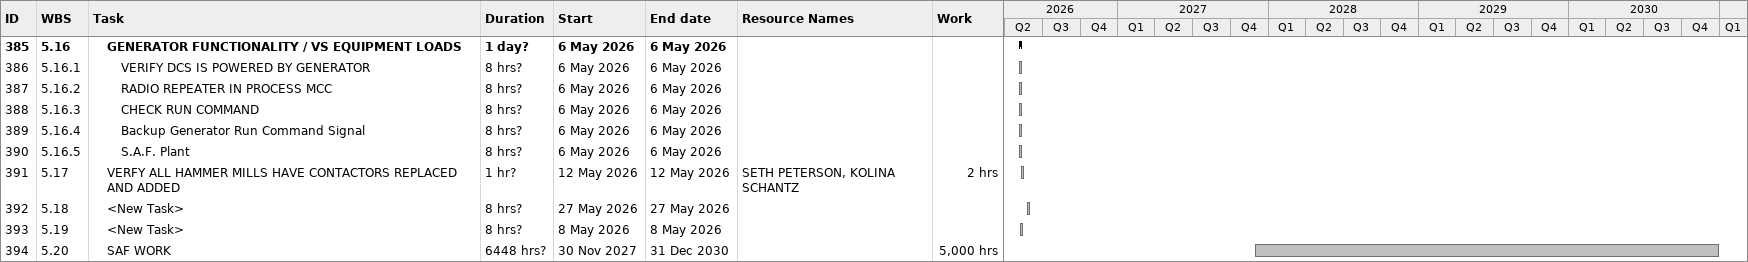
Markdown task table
| ID | WBS | Task | Duration | Start | Finish | Resources | Work (h) |
|---|---|---|---|---|---|---|---|
| 385 | 5.16 | **GENERATOR FUNCTIONALITY / VS EQUIPMENT LOADS** | 1d? | 2026-05-06 | 2026-05-06 |  |  |
| 386 | 5.16.1 | VERIFY DCS IS POWERED BY GENERATOR | 8h? | 2026-05-06 | 2026-05-06 |  |  |
| 387 | 5.16.2 | RADIO REPEATER IN PROCESS MCC | 8h? | 2026-05-06 | 2026-05-06 |  |  |
| 388 | 5.16.3 | CHECK RUN COMMAND | 8h? | 2026-05-06 | 2026-05-06 |  |  |
| 389 | 5.16.4 | Backup Generator Run Command Signal | 8h? | 2026-05-06 | 2026-05-06 |  |  |
| 390 | 5.16.5 | S.A.F. Plant | 8h? | 2026-05-06 | 2026-05-06 |  |  |
| 391 | 5.17 | VERFY ALL HAMMER MILLS HAVE CONTACTORS REPLACED AND ADDED | 1h? | 2026-05-12 | 2026-05-12 | SETH PETERSON, KOLINA SCHANTZ | 2 |
| 392 | 5.18 | <New Task> | 8h? | 2026-05-27 | 2026-05-27 |  |  |
| 393 | 5.19 | <New Task> | 8h? | 2026-05-08 | 2026-05-08 |  |  |
| 394 | 5.20 | SAF WORK | 6448h? | 2027-11-30 | 2030-12-31 |  | 5000 |
